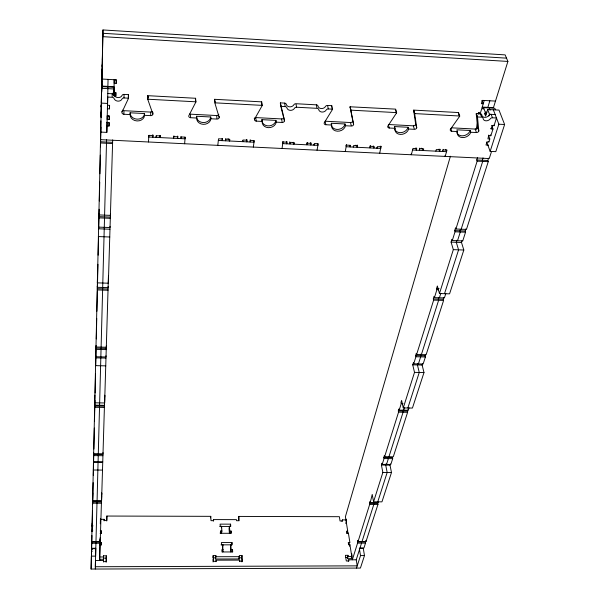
<?xml version="1.0" encoding="UTF-8"?>
<svg xmlns="http://www.w3.org/2000/svg" width="599" height="599" viewBox="0 0 599 599"><rect width="100%" height="100%" fill="white"/><g stroke="black" fill="none" stroke-linecap="round" stroke-linejoin="round"><path stroke-width="0.9" d="M152.85 112.253L152.895 114.035A2.059 1.722 2.1 0 1 150.738 115.644L144.561 115.322A7.233 6.027 3.4 0 1 137.051 120.946A7.233 6.027 3.4 0 1 130.118 114.574L123.918 114.252L123.926 111.279M100.602 132.079L106.824 132.386L107.715 97.06L112.155 97.293A2.104 1.767 6.3 0 1 114.095 98.58A4.208 3.534 5.8 0 0 117.973 101.141A4.208 3.534 5.8 0 0 122.001 99.007A2.096 1.76 5.2 0 1 124.023 97.937L124.03 94.979M121.911 111.826L121.911 111.227M114.005 95.982L115.794 96.08L115.832 92.643L113.166 92.493M116.199 83.366L116.236 79.944L114.192 79.832L114.147 83.254L116.199 83.366L116.318 79.854L101.867 79.031M219.092 116.303L219.204 117.486A2.037 1.707 -4.7 0 1 216.995 119.081L210.923 118.767A7.136 5.968 -3.3 0 1 203.233 124.33A7.136 5.968 -3.3 0 1 196.712 118.033L190.609 117.711A2.044 1.715 -2 0 1 188.722 115.899L195.731 102.302A2.059 1.745 -2.2 0 0 195.866 101.808L195.603 98.273L147.743 95.675L147.818 99.344A2.074 1.752 2.6 0 0 147.878 99.726L152.895 114.035M147.743 95.675L147.743 95.803A2.067 1.752 2.7 0 0 147.803 96.184L147.871 99.135M106.158 562.259L106.308 555.805L103.545 555.812L103.447 559.279L99.629 559.286M106.749 521.01L106.877 516.046L210.751 516.338L211.013 520.666L213.641 520.673L213.566 519.588L236.455 519.647L236.545 520.726L239.151 520.733L238.791 516.413L339.371 516.697L340.037 520.958L342.576 520.965L342.411 519.902L345.915 519.91L346.14 519.146L346.484 521.287L345.818 523.556M106.308 555.805L106.225 561.622L103.455 561.63L103.47 560.462L95.473 560.484L95.338 566.736L357.229 565.86L356.24 559.803L361.541 543.098L361.347 541.968M106.877 516.046L106.809 520.434L104.121 520.426L104.136 519.326L100.415 519.318L100.445 518.539L100.333 523.796M97.525 275.046L97.323 282.863L108.352 283.207L112.687 139.874M113.765 95.331L113.81 91.759M113.93 95.241L113.945 93.691M114.035 89.161L114.042 86.758L101.718 86.046L102.886 33.289L506.514 58.148M114.012 95.72L114.132 88.996L101.628 88.278L101.231 103.095L107.595 103.44L107.887 88.622M103.447 559.279L103.462 558.118L106.218 558.111M103.545 555.812L103.53 556.973L99.704 556.98L99.636 560.477L101.643 495.905M94.912 395.041L94.717 402.805L104.623 402.97L108.471 275.398L108.352 283.207M108.134 286.412L108.112 287.632L97.255 287.303L97.285 286.075M109.999 226.325L109.984 227.545L98.565 227.111L98.595 225.89M110.381 214.15L110.358 215.37L98.828 214.914L98.865 213.693M112.163 96.701L112.208 93.744A2.096 1.76 6.5 0 1 114.139 95.031A4.186 3.534 6 0 0 118.003 97.592A4.186 3.534 6 0 0 122.016 95.458A2.089 1.76 5.3 0 1 124.03 94.387L128.433 94.627L128.441 98.176A2.111 1.782 5 0 1 128.328 98.67L121.911 112.417A2.074 1.73 4.7 0 0 123.918 114.259M102.077 74.665L102.13 72.464L102.077 74.561M92.59 500.494L101.583 500.539L104.668 398.582M99.516 542.619L101.343 542.619L101.306 544.895L99.449 544.933M101.516 533.2L101.553 530.961L100.198 530.961M102.976 452.574L102.953 453.78L93.631 453.683L93.661 452.477M106.951 125.955L109.011 126.06L109.078 122.481M107.199 115.839L107.131 119.418L109.198 119.523L109.258 115.951L108.232 115.899M107.446 106.981L107.408 108.763L109.497 108.876L109.557 105.312M104.481 404.108L104.458 405.328L94.687 405.164L94.717 403.951M104.623 402.97L104.758 395.213L104.69 397.362M105.978 355.761L105.956 356.982L95.743 356.757L95.773 355.536M106.285 346.027L106.263 347.248L95.952 347.008L95.982 345.78M101.029 114.282L101.036 114.095M99.726 556.209L99.936 544.895L101.306 544.895L101.343 542.619M100.063 537.895L99.906 544.933M100.243 540.463L100.22 541.631L91.714 541.638M101.493 500.285L101.471 501.475L92.59 501.43L92.785 492.895M101.583 500.539L101.718 492.947L101.665 494.714M101.074 348.259L99.576 405.246M106.824 132.386L107.034 122.121M107.85 88.824L107.88 86.937M101.201 106.435L101.238 104.855M356.51 568.084L360.523 555.58L359.318 548.37L363.264 548.362L364.484 555.572L360.426 568.069L91.1 569.05L91.385 556.134L95.615 556.127L95.78 548.677L91.565 548.684L101.695 86.6L114.065 87.312M91.467 554.487L91.535 551.402L92.224 551.402M92.171 526.236L92.239 523.122M92.538 510.453L92.021 531.672M92.658 504.343L93.145 482.614M93.302 475.441L93.744 455.554M93.886 449.025L94.343 428.06M94.485 421.516L94.949 400.506M95.114 393.041L95.54 373.447M95.713 365.457L96.147 345.833M96.297 338.929L96.746 318.398M96.903 311.263L97.338 291.346M97.502 283.881L97.937 264.286M98.131 255.204L98.543 236.515M98.708 229.043L99.142 209.238M99.322 201.009L99.733 182.186M99.913 173.792L100.325 155.134M100.505 146.815L100.939 127.145M101.164 116.917L101.531 100.085M101.688 92.253L102.976 29.95L505.144 54.883L507.9 61.435L493.434 107.655L482.24 107.071L483.079 109.31L483.58 107.67L494.811 108.254L495.388 109.759M102.287 65.134L102.302 64.602L102.257 66.294M95.952 542.065L95.278 569.035M97.016 502.007L95.975 541.638M98.056 462.391L97.09 500.517M99.546 406.144L98.086 461.702M107.476 105.716L107.453 106.764M101.036 113.87L101.081 112.088L101.036 114.087M101.246 107.281L101.276 106.12M101.411 99.891L101.441 98.738M101.486 96.461L101.531 94.672M101.605 91.984L101.815 83.935M100.595 134.857L100.467 139.649L489.248 158.555L491.509 151.547M100.632 132.723L100.902 120.871M101.051 117.486L101.396 103.432M101.388 102.616L101.508 98.079M101.77 88.405L101.8 87.304M101.845 85.058L101.957 80.67M93.489 460.451L93.459 461.657L102.706 461.739M91.1 569.05L91.939 535.521M107.88 86.421L108.067 79.375M102.976 29.95L102.796 36.651L507.9 61.435M101.867 79.046L102.137 68.848M102.377 59.982L102.579 52.18M101.194 106.652L101.238 104.87M101.471 95.316L101.538 92.98M101.575 91.228L101.718 86.046M101.987 75.833L102.047 73.595M102.085 71.858L102.13 70.083M102.242 66.983L102.287 65.343M101.111 347.128L106.585 139.574M109.011 126.06L109.108 122.66L107.041 122.555M109.198 119.523L109.295 116.086L107.221 115.981M109.497 108.876L109.595 105.387L107.483 105.199M100.018 540.343L100.04 539.572M113.862 92.523L114.252 79.757M113.945 95.144L114.132 88.996M101.553 530.961L101.478 533.29L100.123 533.29M115.794 96.08L115.899 92.635M104.084 520.883L104.136 519.326M103.417 561.997L103.47 560.462M148.477 141.993L148.866 135.352L152.917 135.554L152.812 137.216L152.752 134.977M159.881 137.321L159.993 135.651M160.053 137.441L160.158 135.786L159.604 135.703M173.755 135.988L173.658 138.242L173.575 136.452L174.623 136.25M177.783 136.183L177.678 138.436L177.566 136.205M184.619 143.753L185.188 137.149L181.168 136.946L181.025 138.601L180.913 136.52M217.796 145.362L218.53 138.796L222.514 138.99L222.319 140.638L222.109 138.406M225.763 138.564L225.636 140.802L225.576 140.203M229.222 140.847L229.417 139.215L229.604 140.997L229.799 139.35L225.83 139.155M246.915 139.604L246.766 141.843L246.496 139.619M250.06 142L250.21 139.769M253.332 147.092L254.231 140.563L250.277 140.361M210.519 517.873L210.751 516.338M213.334 521.123L213.566 519.588M212.944 557.107L213.177 555.587L215.865 555.587L215.573 559.002L239.023 558.942L239.353 555.535L242.018 555.528L242.49 561.248L239.81 561.256L239.72 560.11L216.157 560.17L215.917 561.682M215.573 559.002L215.865 555.587M282.054 148.5L282.998 141.394M221.907 531.081L220.589 531.081L220.222 533.372L221.533 533.372L221.907 531.081L221.578 526.326L220.26 526.319L220.11 524.132L230.593 524.155L230.757 526.334L229.447 526.334L229.058 528.625L229.417 533.38L230.727 533.38L231.117 531.088L229.806 531.088L229.417 533.38M221.331 527.854L221.578 526.326M491.135 114.319A2.044 1.565 -24.8 0 0 489.001 115.33A4.096 3.145 -24.7 0 1 484.726 117.344A4.096 3.145 -24.7 0 1 481.813 114.941A2.044 1.572 -24.4 0 0 480.353 113.735L476.317 113.518L477.583 116.977A2.059 1.58 -24.2 0 0 477.515 117.456L478.841 131.009A2.029 1.55 -23.4 0 1 476.445 132.536L470.754 132.244A7.091 5.443 -22.8 0 1 462.413 137.583A7.091 5.443 -22.8 0 1 457.441 131.555L451.728 131.256A2.029 1.565 -22.3 0 1 450.283 129.519L459.515 116.491A2.044 1.587 -23.4 0 0 459.733 116.019L458.534 112.552L413.729 110.119L414.77 113.593A2.029 1.61 -21.4 0 0 414.733 114.08L416.739 127.774A2.022 1.595 -20.5 0 1 414.381 129.324L408.6 129.017A7.061 5.593 -19.7 0 1 400.409 134.416A7.061 5.593 -19.7 0 1 395.078 128.321L389.268 128.021A2.022 1.61 -19.1 0 1 387.725 126.262L396.441 113.099A2.037 1.632 -20.1 0 0 396.635 112.619L395.654 109.138L350.108 106.787A2.022 1.655 -17.5 0 0 350.108 107.154L352.818 120.983A2.014 1.632 -16.7 0 1 350.52 122.54L325.085 121.215M350.13 106.667L350.932 110.283A2.029 1.662 -17.4 0 0 350.932 110.65L353.635 124.487A2.022 1.632 -16.6 0 1 351.328 126.052L345.451 125.745A7.053 5.735 -15.6 0 1 337.424 131.196A7.053 5.735 -15.6 0 1 331.711 125.034L331.344 123.274L345.061 123.986L345.451 125.745M286.914 141.589L286.749 143.805L286.389 141.589M222.484 547.089L222.858 544.805L221.525 544.805L221.375 542.567L231.993 542.559L232.165 544.798L230.832 544.805L230.435 547.082L230.802 551.956L231.199 549.687L230.832 544.805M222.858 544.805L222.821 551.971L222.536 547.905M293.338 144.007L293.615 142.39L293.914 144.164L294.191 142.532L290.275 142.345L290.006 143.97L289.661 141.903M230.593 524.155L230.203 526.446L219.751 526.431M231.993 542.559L231.596 544.835L221.001 544.843M232.127 551.956L232.532 549.68L231.199 549.687M238.791 516.413L238.522 520.441M307.092 142.584L306.913 144.801L306.748 143.917M310.986 142.779L310.806 144.995L310.394 142.779M239.435 561.615L239.72 560.11M317.021 150.199L318.234 143.723L314.34 143.528L314.041 145.153L313.928 144.561M241.929 561.877L241.592 557.796L242.018 555.528M345.294 151.562L346.507 144.539M357.416 145.078L357.206 147.279L356.794 145.512L355.716 145.213M370.219 145.714L370.002 147.908L369.785 147.025M379.714 153.239L381.069 146.253M416.604 148.005L416.35 150.192L415.713 147.998M419.757 148.163L419.51 150.342L419.337 149.757M492.4 127.04L492.498 125.535M435.87 151.15L436.319 149.563L440.085 149.75L439.644 151.337L438.955 149.144M443.043 149.316L442.773 151.487L442.594 150.903M445.177 156.421L446.996 150.087L443.23 149.9M341.969 521.407L342.411 519.902M450.418 156.227L345.398 516.712L347.734 531.208L347.061 533.462M478.219 114.012L478.713 112.387L480.578 112.492L484.239 100.482M348.865 544.753L349.779 541.758L348.304 532.623M477.553 122.428L476.175 129.414M349.449 546.213L349.906 544.716L348.611 544.716L348.259 542.507L349.973 542.507M351.658 553.439L352.017 555.685L351.089 558.665L347.502 558.672L348.012 555.318L345.413 555.318L346.297 560.964L348.903 560.956L348.723 559.825L356.24 559.803M347.502 558.672L348.012 555.318M486.785 142.165L490.147 151.382L495.8 151.659L504.62 124.51L498.997 110.089L487.653 109.497L485.609 116.101L484.763 113.825L485.272 112.185L483.58 107.67M487.848 107.378L489.862 100.767M348.266 561.315L348.723 559.825M488.904 116.034L489.45 114.259L487.653 109.497M349.906 544.716L352.332 559.818L357.566 543.106L357.858 540.418L358.045 541.556L366.011 541.548L377.954 504.425L377.744 503.272L369.478 503.235L369.68 504.388L358.045 541.556M369.478 503.235L370.002 501.55L370.212 502.703L378.501 502.741L378.283 501.588M390.391 463.896L390.001 465.116L391.484 472.514L381.952 501.85L373.566 501.812L382.858 472.439L381.413 465.034L381.982 463.207L382.207 464.375L390.818 464.457L392.689 458.647L392.45 457.479L383.802 457.389L384.034 458.557L382.207 464.375M383.802 457.389L384.378 455.539L384.61 456.708L393.281 456.797L407.605 412.299L407.769 409.768M384.61 456.708L398.56 412.157L398.305 410.974L398.941 408.945L399.196 410.128L408.256 410.27L409.035 407.852M422.609 363.571L422.138 365.046L423.98 372.578L412.434 408.069L403.262 407.919L414.508 372.376L412.726 364.836L413.415 362.627L413.692 363.81L423.134 364.02L425.402 356.967L425.11 355.784L425.589 354.286M413.692 363.81L415.908 356.749L415.616 355.566L416.32 353.313L416.612 354.503L426.129 354.72L443.604 300.421L443.275 299.23L443.807 297.576M416.612 354.503L433.639 300.121L433.317 298.931L434.095 296.445L434.417 297.628L444.398 297.935L445.821 293.532M434.417 297.628L436.903 289.684L436.574 288.501L437.367 285.97L439.449 293.532L449.572 293.847L463.821 250.023L461.5 242.49L462.158 240.439M439.449 293.532L453.331 249.641L451.077 242.093L451.931 239.36L452.29 240.543L462.742 240.94L465.55 232.202L465.183 231.019L465.85 228.93M452.29 240.543L455.023 231.791L454.663 230.608L455.539 227.822L455.899 229.005L466.449 229.417L488.252 161.67L487.826 160.502L488.582 158.166M455.899 229.005L477.148 161.138L476.737 159.97L477.47 157.627M370.212 502.703L372.219 494.46L373.566 501.812M399.196 410.128L401.218 403.651L400.963 402.476L401.607 400.417L403.262 407.919M488.739 135.082L487.938 138.886L489.817 138.983L488.881 141.933L487.009 141.836L485.999 145.033L488.492 145.16M488.956 135.659L490.843 135.756L492.992 128.98L491.098 128.882L492.131 125.603M386.093 463.858L385.711 465.071L387.171 472.476L377.759 501.835M403.254 409.701L403.082 412.224L388.946 456.752M417.9 363.466L417.436 364.941L419.248 372.473L407.852 407.994M420.842 354.174L420.655 356.862L418.416 363.915M438.82 297.426L438.296 299.081L438.625 300.271L421.374 354.615M456.94 240.244L456.288 242.296L458.579 249.835L444.51 293.69M460.369 229.424L459.927 230.817L460.294 232L457.516 240.738M483.026 157.896L482.285 160.233L482.704 161.401L461.178 229.207M362.028 541.548L373.821 504.403L373.611 503.25M386.52 464.412L388.362 458.602L388.13 457.434M403.726 410.203L404.497 407.777M439.411 297.785L440.812 293.375M491.689 125.513L494.033 125.708L496.481 117.996L492.453 117.778A2.052 1.565 -24.6 0 0 490.304 118.789A4.111 3.145 -24.5 0 1 486.014 120.811A4.111 3.145 -24.5 0 1 483.094 118.4A2.052 1.572 -24.2 0 0 481.626 117.194L477.583 116.977M490.147 151.382L498.862 124.203L493.321 109.774M357.371 541.968L365.315 541.96L365.51 543.098L363.945 547.973L359.992 547.973M280.856 106.3L280.384 103.372A2.044 1.715 -11.6 0 1 280.377 102.878L284.607 103.11A2.037 1.707 -11.7 0 1 286.322 104.353A4.073 3.407 -12.3 0 0 289.729 106.839A4.073 3.407 -12.3 0 0 293.869 104.765A2.037 1.7 -12.7 0 1 295.943 103.724L316.332 104.832A2.029 1.685 -14.5 0 1 318.002 106.068A4.066 3.369 -15.1 0 0 321.326 108.546A4.066 3.369 -15.1 0 0 325.497 106.472A2.029 1.677 -15.5 0 1 327.578 105.439L331.764 105.664L332.52 109.168A2.059 1.692 -15.6 0 1 332.34 109.647L324.156 122.952A2.022 1.647 -14.7 0 0 325.811 124.727L331.711 125.034M370.085 146.119L370.519 145.946M91.572 548.272L95.795 548.272M92.276 549.096L91.587 549.096L91.572 549.867L92.261 549.867M223.195 549.695L221.862 549.695L222.019 551.964L232.704 551.949L232.532 549.68M360.523 555.58L364.484 555.572M215.939 556.726L239.443 556.673M348.191 556.441L351.785 556.434M212.825 557.864L215.505 557.856M241.592 557.796L238.926 557.804L239.023 558.942M345.593 557.557L347.323 557.549M91.714 542.065L100.198 542.058M91.684 543.241L100.175 543.233M357.566 543.106L365.51 543.098M92.179 525.338L92.86 525.338M92.164 526.117L92.845 526.117M92.74 530.175L92.059 530.175L92.044 530.954L92.725 530.954M347.734 531.208L346.454 531.201L346.799 533.38L348.506 533.38M92.583 501.984L101.441 502.029M92.553 503.175L101.418 503.212M369.68 504.388L377.954 504.425M93.257 470.013L102.526 470.088M382.858 472.439L391.484 472.514M93.624 454.401L102.916 454.499M93.594 455.607L102.893 455.704M384.034 458.557L392.689 458.647M93.451 462.346L102.669 462.428M381.413 465.034L390.001 465.116M401.218 403.651L403.045 403.681M94.672 406.062L104.413 406.219M398.305 410.974L407.335 411.124M94.642 407.283L104.391 407.44M398.56 412.157L407.605 412.299M95.72 357.85L105.911 358.075M412.726 364.836L422.138 365.046M95.526 365.645L105.776 365.862M414.508 372.376L423.98 372.578M95.937 348.139L106.21 348.378M415.616 355.566L425.11 355.784M95.9 349.367L106.188 349.599M415.908 356.749L425.402 356.967M97.225 288.688L108.052 289.017M433.317 298.931L443.275 299.23M97.195 289.916L108.03 290.245M433.639 300.121L443.604 300.421M436.574 288.501L439.089 288.576M436.903 289.684L438.58 289.736M98.333 236.568L109.789 236.994M453.331 249.641L463.821 250.023M98.535 228.781L109.909 229.215M451.077 242.093L461.5 242.49M98.798 216.643L110.283 217.093M454.663 230.608L465.183 231.019M98.768 217.864L110.268 218.313M455.023 231.791L465.55 232.202M100.43 141.768L112.605 142.352M476.737 159.97L487.826 160.502M100.392 142.966L112.59 143.558M477.148 161.138L488.252 161.67M173.785 136.579L177.813 136.782M246.983 140.203L243.029 140.009L242.812 141.649L242.707 140.758M283.095 141.985L287.011 142.18M307.205 143.176L311.098 143.371M346.634 145.13L350.497 145.317L350.153 146.927L349.816 145.46M357.558 145.669L353.709 145.475L353.358 147.084L353.223 146.5M370.369 146.298L374.203 146.493L373.828 148.095L373.282 145.894M381.219 146.837L377.392 146.65L377.018 148.252L376.868 147.661M416.777 148.597L412.981 148.41L411.326 154.774L411.116 154.063M419.929 148.754L423.718 148.941L423.291 150.529L422.767 148.777M218.343 140.451L254.006 142.203L253.804 140.63M412.569 150.012L446.54 151.682L445.791 149.353M152.408 111.399A2.052 1.722 2.2 0 1 150.648 112.088L123.926 110.688A2.067 1.73 4.8 0 1 122.481 110.111M218.792 114.252A2.029 1.7 -4.7 0 1 216.658 115.54L190.37 114.169A2.037 1.715 -1.9 0 1 189.636 114.005M283.866 117.359A2.014 1.67 -11.1 0 1 281.62 118.939L255.751 117.584A2.022 1.685 -8.6 0 1 255.032 117.426M388.324 124.517L413.355 125.827A2.014 1.595 -20.6 0 0 415.691 124.285L413.684 110.605A2.022 1.61 -21.5 0 1 413.729 110.119M451.451 127.819L475.524 129.077M130.118 114.574L130.11 112.792L144.531 113.54L144.561 115.322M196.712 118.033L196.584 116.251L210.766 116.992L210.923 118.767M261.98 119.658L275.937 120.384L276.206 122.151A7.076 5.87 -9.8 0 1 268.352 127.662A7.076 5.87 -9.8 0 1 262.227 121.432L261.98 119.658A7.061 5.863 -9.8 0 0 261.935 120.639M395.078 128.321L394.599 126.569L408.099 127.273L408.6 129.017M470.754 132.244L470.14 130.5L456.857 129.811L457.441 131.555M214.637 99.808A2.037 1.73 -4.7 0 1 214.599 99.307L261.688 101.86L262.19 105.379A2.044 1.715 -9.3 0 1 262.033 105.866L254.448 119.321A2.029 1.685 -8.6 0 0 256.222 121.118L262.227 121.432M276.206 122.151L282.189 122.466A2.022 1.677 -11 0 0 284.443 120.886L283.963 117.943M124.023 97.937L128.441 98.176M147.826 99.217L195.866 101.808M214.599 99.307L214.929 102.833L262.19 105.379M280.377 102.878L280.946 106.39L285.199 106.615A2.044 1.707 -11.6 0 1 286.914 107.865A4.088 3.414 -12.2 0 0 290.328 110.351A4.088 3.414 -12.2 0 0 294.491 108.269A2.044 1.7 -12.7 0 1 296.572 107.228L317.036 108.329A2.037 1.685 -14.4 0 1 318.705 109.572A4.081 3.377 -15 0 0 322.045 112.05A4.081 3.377 -15 0 0 326.223 109.976A2.037 1.677 -15.4 0 1 328.319 108.936L332.52 109.168M350.947 110.156L396.635 112.619M414.77 113.593L459.733 116.019M498.862 124.203L504.62 124.51M485.272 112.185L486.882 112.275M484.763 113.825L486.373 113.915M107.79 93.504L114.072 93.886M489.45 114.259L495.163 114.574M495.493 101.096L482.36 100.362L481.356 103.664L483.228 103.769L481.978 100.43M293.068 142.315L293.615 142.405M422.228 148.694L421.689 148.477A1.46 0.831 13.4 0 1 421.292 148.163M489.188 107.947L490.064 110.238M491.36 114.896L492.453 117.778M493.816 125.124L494.033 125.708M492.341 127.243L492.992 128.98M490.881 128.306L491.098 128.882M490.521 134.887L490.843 135.756M488.537 135.509L489.817 138.983M480.353 113.735L481.416 116.618M478.399 112.5L479.043 114.244M488.672 141.349L488.881 141.933M476.317 113.518A2.052 1.58 -24.4 0 0 476.257 113.997L477.306 116.88M477.8 128.111L478.841 131.009M476.242 131.96L475.202 129.062A2.022 1.55 -23.5 0 0 477.59 127.535L476.257 113.997M147.803 96.184L148.305 97.622M458.512 113.6L459.515 116.491M450.762 128.351L451.728 131.256M444.952 155.71L445.177 156.414M439.906 149.166L440.085 149.75M413.684 110.605L414.56 113.503M214.899 100.699L215.438 102.481M219.204 117.486L214.966 103.335A2.044 1.73 -4.7 0 1 214.929 102.833M415.871 124.862L416.739 127.774M413.355 125.827L414.209 128.74M395.625 110.194L396.441 113.099M388.481 125.101L389.268 128.021M380.245 146.111L380.844 148.447L346.297 146.748L345.952 145.183M280.384 103.372L281.26 106.899M281.478 107.775L283.005 113.892M283.222 114.761L283.649 116.491M284.443 120.886L280.953 106.884A2.052 1.715 -11.5 0 1 280.946 106.39M350.108 107.154L350.789 110.066M352.953 121.567L353.635 124.487M350.52 122.54L351.194 125.461M331.711 106.734L331.839 107.311M332.086 108.479L332.34 109.647M327.698 106.023L328.319 108.936M325.212 121.799L325.811 124.727M316.332 104.832L316.916 107.745M317.627 143.79L317.934 145.362L282.833 143.633L282.586 142.06M296.048 104.308L296.572 107.228M365.817 540.418L366.011 541.548M284.607 103.11L285.102 106.03M281.62 118.939L282.092 121.874M261.621 102.938L261.868 104.69M255.825 118.175L256.222 121.118M254.29 118.145L254.373 118.729M222.454 138.399L222.514 138.99M216.666 115.54L216.943 118.49M231.117 531.088L231.289 533.297L220.739 533.29L220.589 531.081M229.447 526.334L229.806 531.088M195.559 99.943L195.731 102.302M221.316 530.205L221.533 533.372M190.407 114.753L190.609 117.711M216.157 560.17L216.232 561.323L213.536 561.33L213.177 555.587M212.922 559.503L213.072 561.959M184.949 137.223L185.046 138.811L148.769 137.021L148.732 135.434M160.158 135.786L160.225 137.575L160.337 135.913L156.287 135.718L156.182 137.381L156.137 135.891M152.902 134.955L152.917 135.554M150.648 112.088L150.723 115.053M128.321 95.713L128.328 98.67M275.937 120.384A7.061 5.863 -9.8 0 1 269.251 125.872A7.061 5.863 -9.8 0 1 262.085 121.59M261.688 101.86A2.037 1.715 -9.3 0 1 261.538 102.354M210.766 116.992A7.121 5.96 -3.3 0 1 203.091 122.555A7.121 5.96 -3.3 0 1 196.584 116.251M195.603 98.273A2.052 1.745 -2.2 0 1 195.559 98.528M144.531 113.54A7.218 6.027 3.4 0 1 137.029 119.164A7.218 6.027 3.4 0 1 130.11 112.792M128.433 94.627A2.104 1.775 5.1 0 1 128.321 95.129M470.14 130.5A7.076 5.443 -22.8 0 1 462.937 135.816A7.076 5.443 -22.8 0 1 456.678 131.683M458.534 112.552A2.037 1.587 -23.5 0 1 458.385 112.904M408.091 127.273A7.053 5.593 -19.8 0 1 399.922 132.664A7.053 5.593 -19.8 0 1 394.591 126.569M345.054 123.986A7.046 5.735 -15.6 0 1 338.757 129.339A7.046 5.735 -15.6 0 1 331.629 126.09M331.247 124.24A7.046 5.735 -15.6 0 1 331.344 123.274M331.764 105.664A2.052 1.692 -15.7 0 1 331.584 106.15M228.339 138.908A1.49 0.876 7.6 0 1 227.979 138.594M307.572 142.839A1.475 0.861 10 0 1 307.115 143.011"/></g></svg>
